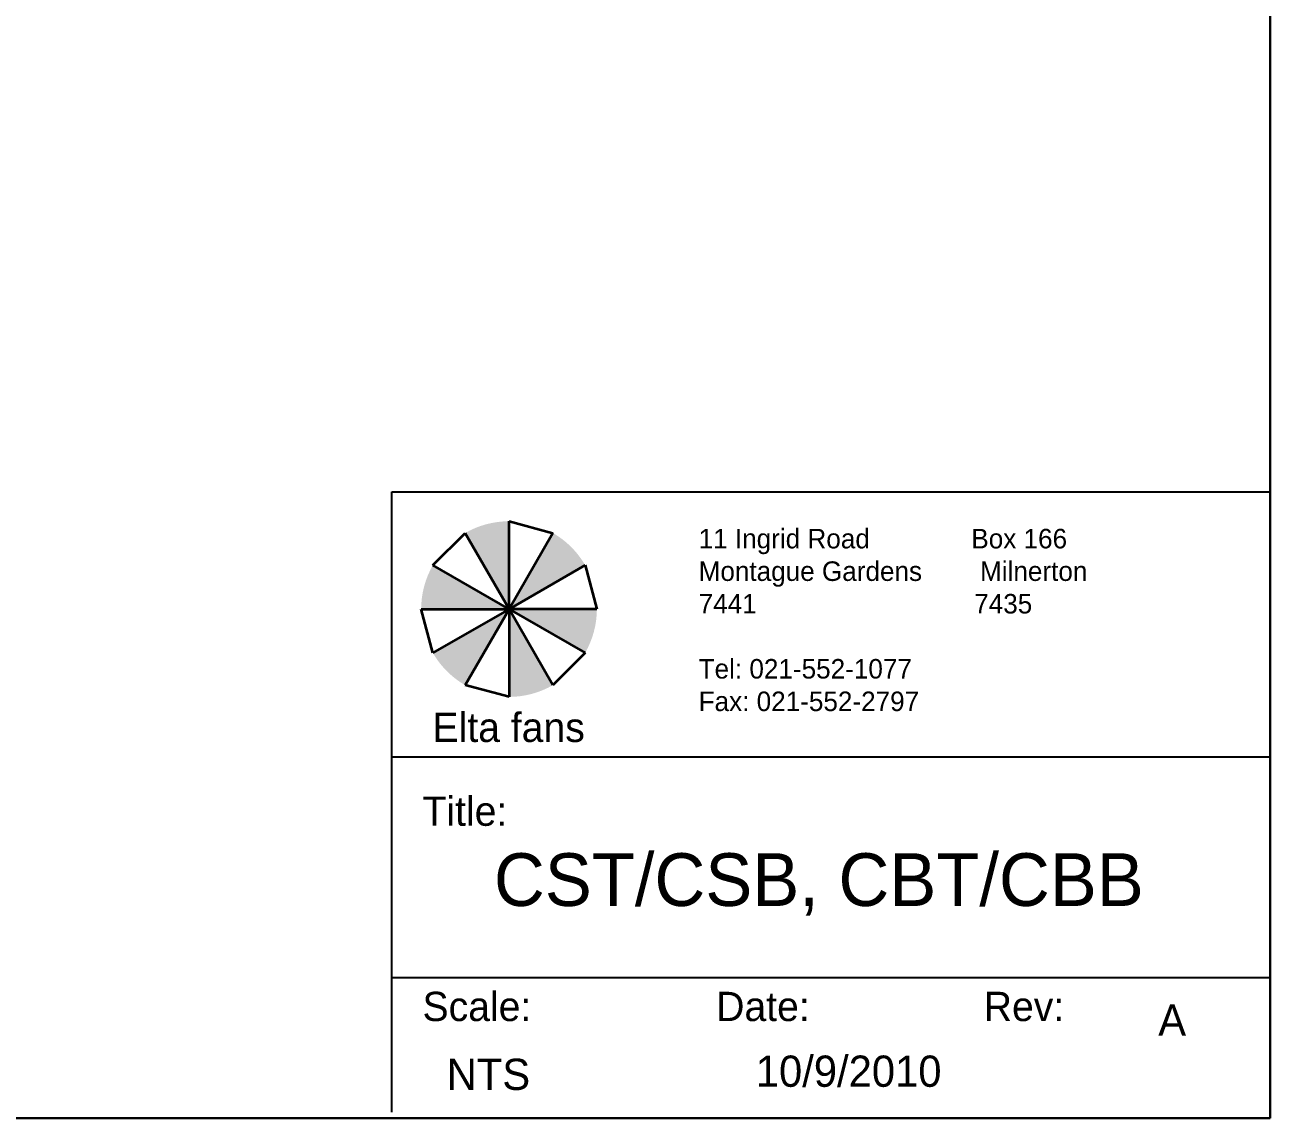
# Model space of a CAD drawing. Header units: inches. Extents: x 3020 to 5920, y 3172 to 5272.
# Drawn here: x 4723 to 5920, y 3172 to 4222 of the extents above; entities that cross this region are included whole.
import ezdxf

# ---------------------------------------------------------------- set-up
doc = ezdxf.new("R2010")
doc.units = ezdxf.units.IN
doc.header["$MEASUREMENT"] = 0
doc.layers.add('Construction', color=10, linetype='Continuous')
doc.layers.add('Frame', color=7, linetype='Continuous')
doc.layers.add('Text @ 1', color=162, linetype='Continuous', lineweight=53)
doc.layers.add('Title block', color=5, linetype='Continuous', lineweight=35)
doc.styles.add('Annotative', font='comic.TTF', dxfattribs={"height": 30})
doc.styles.get("Standard").update_dxf_attribs({"font": 'comic.TTF', "height": 35})

msp = doc.modelspace()

# ---------------------------------------------------------------- hatches: boundary and pattern name
at = {"layer": 'Title block'}
h = msp.add_hatch(dxfattribs=at)
h.set_pattern_fill('ANSI31', color=256, scale=0.05625, style=0)
h.set_pattern_definition([(45, (2843.972711, 4828.864826), (-0.004971844555, 0.004971844555), [])])
h.paths.add_polyline_path([(5188.6, 3744.8, 0.131652), (5146.4, 3733.5), (5188.6, 3660.5)])
h.paths.add_polyline_path([(5230.8, 3733.5), (5188.6, 3660.5), (5261.7, 3702.7, 0.131652)])
h.paths.add_polyline_path([(5273, 3660.5), (5188.6, 3660.5), (5261.7, 3618.3, 0.131652)])
h.paths.add_polyline_path([(5188.6, 3660.5), (5188.6, 3576.1, 0.131652), (5230.8, 3587.4)])
h.paths.add_polyline_path([(5188.6, 3660.5), (5115.5, 3618.3, 0.131652), (5146.4, 3587.4)])
h.paths.add_polyline_path([(5115.5, 3702.7, 0.131652), (5104.2, 3660.5), (5188.6, 3660.5)])

# ---------------------------------------------------------------- linework, layer by layer
at = {"layer": 'Construction'}
for p, q in [((5188.6, 3660.5), (5188.6, 3744.8)), ((5188.6, 3744.8), (5230.8, 3733.5)), ((5115.5, 3702.7), (5146.4, 3733.5)), ((5146.4, 3733.5), (5188.6, 3660.5)), ((5230.8, 3733.5), (5188.6, 3660.5)), ((5188.6, 3660.5), (5115.5, 3702.7)), ((5188.6, 3660.5), (5261.7, 3702.7)), ((5261.7, 3702.7), (5273, 3660.5)), ((5273, 3660.5), (5188.6, 3660.5)), ((5188.6, 3660.5), (5261.7, 3618.3)), ((5230.8, 3587.4), (5188.6, 3660.5)), ((5261.7, 3618.3), (5230.8, 3587.4))]:
    msp.add_line(p, q, dxfattribs=at)
at = {"layer": 'Frame', "linetype": 'Continuous', "lineweight": 30}
for p, q in [((5919.9, 5271.5), (5919.9, 3171.5)), ((5919.9, 3171.5), (3019.9, 3171.5))]:
    msp.add_line(p, q, dxfattribs=at)
at = {"layer": 'Frame'}
for p, q in [((5076.1, 3177.1), (5076.1, 3773)), ((5076.1, 3773), (5919.9, 3773)), ((5076.1, 3518.5), (5919.9, 3518.5)), ((5919.9, 3306.3), (5076.1, 3306.3))]:
    msp.add_line(p, q, dxfattribs=at)
at = {"layer": 'Title block'}
for p, q in [((5188.6, 3660.5), (5188.6, 3744.8)), ((5188.6, 3744.8), (5230.8, 3733.5)), ((5115.5, 3702.7), (5146.4, 3733.5)), ((5146.4, 3733.5), (5188.6, 3660.5)), ((5230.8, 3733.5), (5188.6, 3660.5)), ((5188.6, 3660.5), (5115.5, 3702.7)), ((5188.6, 3660.5), (5261.7, 3702.7)), ((5261.7, 3702.7), (5273, 3660.5)), ((5115.5, 3618.3), (5104.2, 3660.5)), ((5104.2, 3660.5), (5188.6, 3660.5)), ((5188.6, 3660.5), (5115.5, 3618.3)), ((5146.4, 3587.4), (5188.6, 3660.5)), ((5273, 3660.5), (5188.6, 3660.5)), ((5188.6, 3660.5), (5261.7, 3618.3)), ((5230.8, 3587.4), (5188.6, 3660.5)), ((5188.6, 3660.5), (5188.6, 3576.1)), ((5261.7, 3618.3), (5230.8, 3587.4)), ((5188.6, 3576.1), (5146.4, 3587.4))]:
    msp.add_line(p, q, dxfattribs=at)

# ---------------------------------------------------------------- texts
at = {"layer": 'Text @ 1', "linetype": 'Continuous', "lineweight": 50, "style": 'Annotative'}
for s, p in [('A', (5812.4, 3250.7)), ('10/9/2010', (5425.7, 3201.6)), ('NTS', (5128.7, 3198.6))]:
    msp.add_text(s, height=30, dxfattribs=at).set_placement(p)
at = {"layer": 'Text @ 1', "linetype": 'Continuous', "lineweight": 50, "insert": (5370.8, 3737.5), "char_height": 18.75, "attachment_point": 1, "style": 'Annotative'}
msp.add_mtext_dynamic_manual_height_columns('11 Ingrid Road              Box 166\\PMontague Gardens        Milnerton\\P7441                              7435\\P\\PTel: 021-552-1077\\PFax: 021-552-2797', width=955.242, gutter_width=150, heights=[0], dxfattribs=at)
at = {"layer": 'Title block'}
for s, height, p in [('Elta fans', 28.12, (5115.1, 3532.8)), ('CST/CSB, CBT/CBB', 50.625, (5174.1, 3375.3))]:
    msp.add_text(s, height=height, dxfattribs=at).set_placement(p)
at = {"layer": 'Title block', "insert": (5105.5, 3480.4), "char_height": 28.125, "attachment_point": 1}
msp.add_mtext_dynamic_manual_height_columns('Title:\\P\\P\\P\\PScale:                 Date:                Rev:', width=13407.709, gutter_width=1500, heights=[0], dxfattribs=at)

doc.saveas('drawing.dxf')
